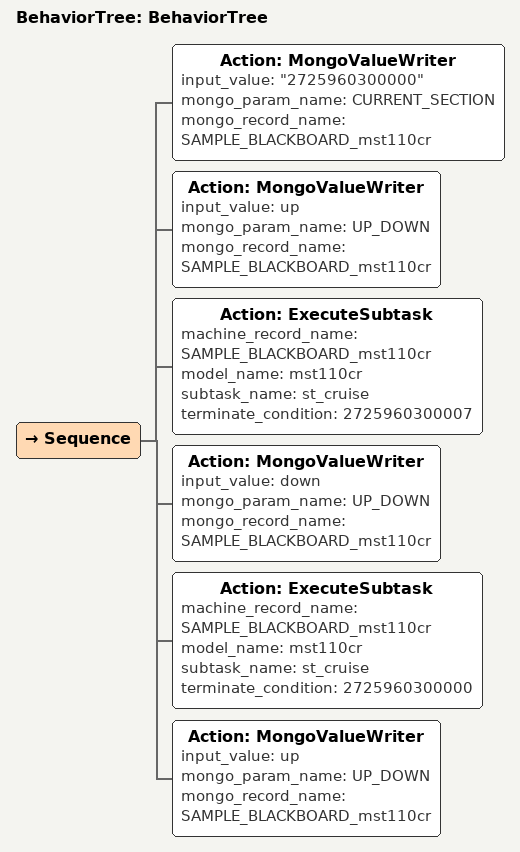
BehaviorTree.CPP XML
<?xml version="1.0"?>
<root main_tree_to_execute="BehaviorTree">
    <BehaviorTree ID="BehaviorTree">
        <Sequence>
            <Action ID="MongoValueWriter" input_value="&quot;2725960300000&quot;" mongo_param_name="CURRENT_SECTION" mongo_record_name="SAMPLE_BLACKBOARD_mst110cr"/>
            <Action ID="MongoValueWriter" input_value="up" mongo_param_name="UP_DOWN" mongo_record_name="SAMPLE_BLACKBOARD_mst110cr"/>
            <Action ID="ExecuteSubtask" machine_record_name="SAMPLE_BLACKBOARD_mst110cr" model_name="mst110cr" subtask_name="st_cruise" terminate_condition="2725960300007"/>
            <Action ID="MongoValueWriter" input_value="down" mongo_param_name="UP_DOWN" mongo_record_name="SAMPLE_BLACKBOARD_mst110cr"/>
            <Action ID="ExecuteSubtask" machine_record_name="SAMPLE_BLACKBOARD_mst110cr" model_name="mst110cr" subtask_name="st_cruise" terminate_condition="2725960300000"/>
            <Action ID="MongoValueWriter" input_value="up" mongo_param_name="UP_DOWN" mongo_record_name="SAMPLE_BLACKBOARD_mst110cr"/>
        </Sequence>
    </BehaviorTree>
</root>
